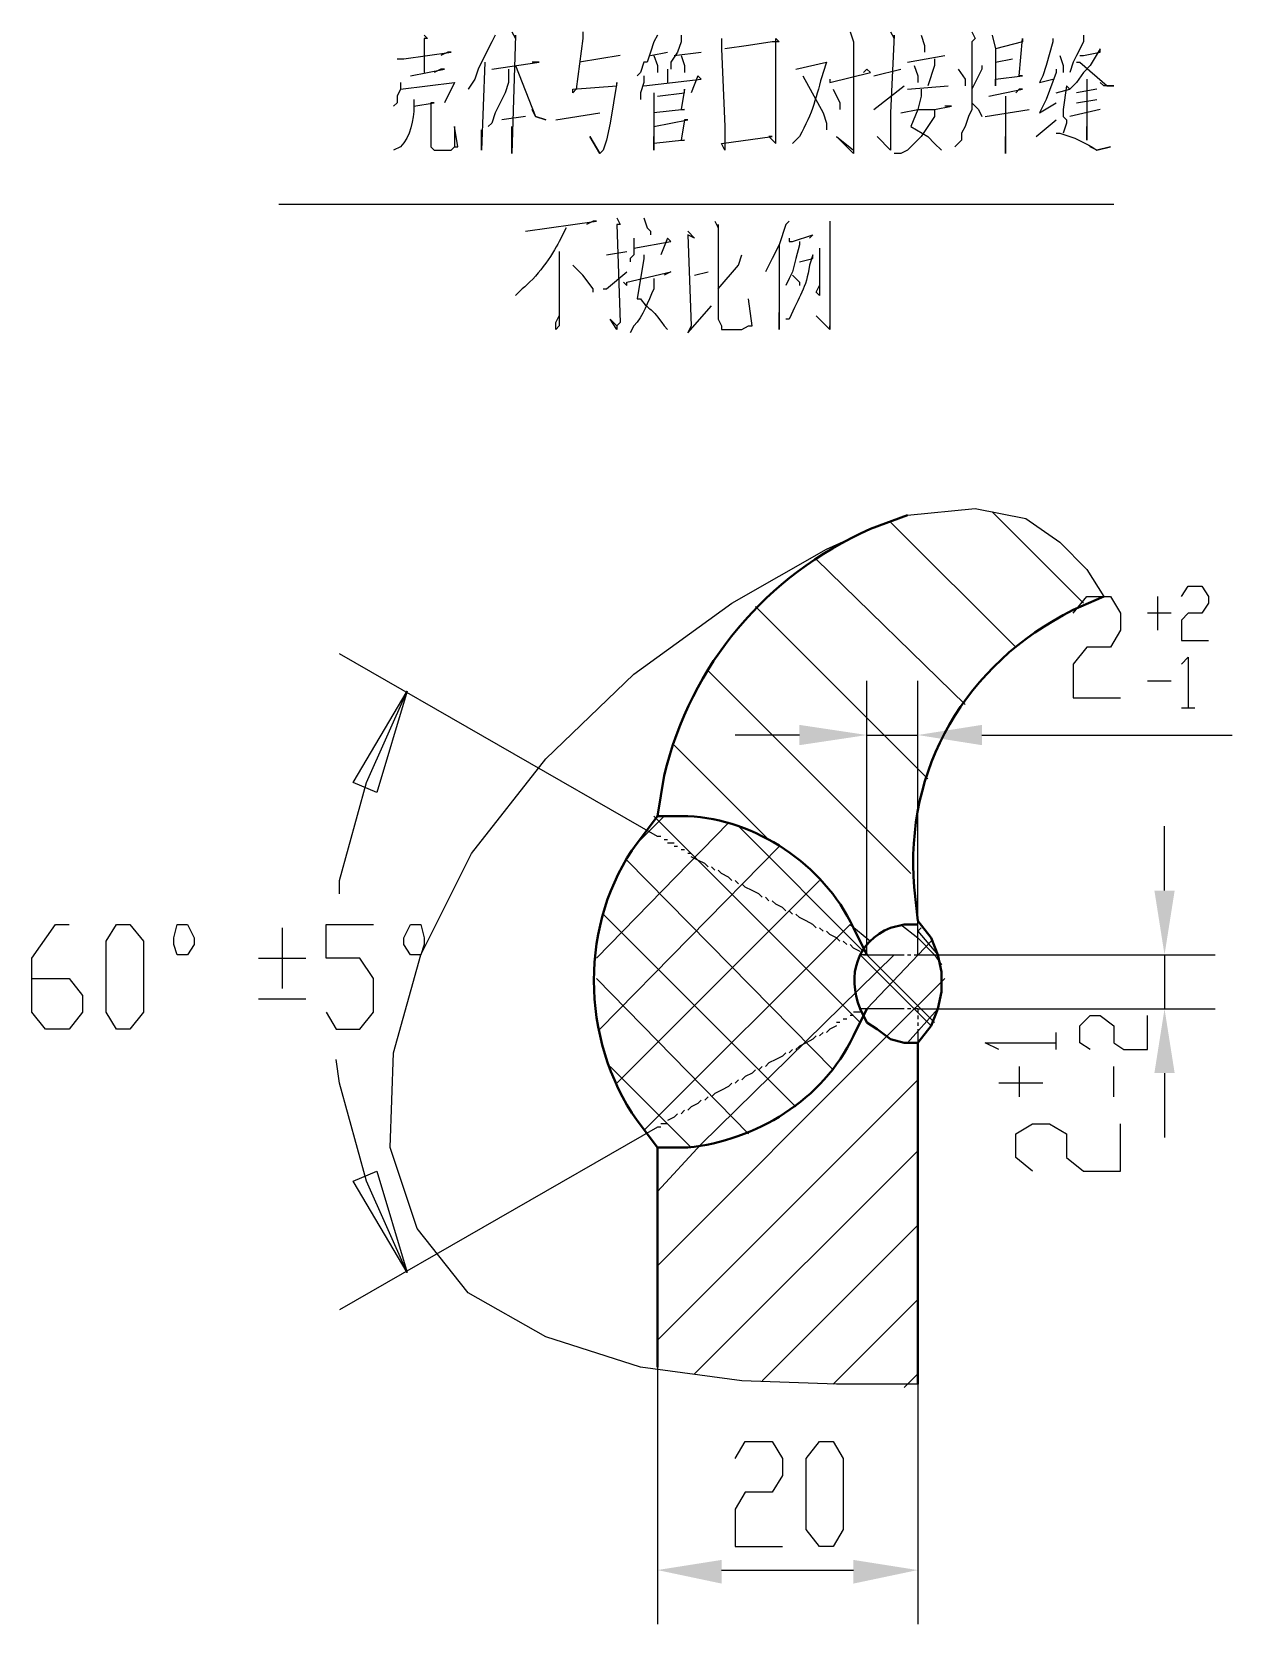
# Model space of a CAD drawing. Header units: millimetres. Extents: x 0 to 822, y 14 to 1153.
# Drawn here: x 475.4 to 539.3, y 718.2 to 802.9 of the extents above; entities that cross this region are included whole.
import ezdxf

# ---------------------------------------------------------------- set-up
doc = ezdxf.new("R2010")
doc.units = ezdxf.units.MM
doc.layers.add('1', color=7, linetype='Continuous')

msp = doc.modelspace()

# ---------------------------------------------------------------- hatches: boundary and pattern name
h = msp.add_hatch(color=0)
h.dxf.hatch_style = 2
h.paths.add_polyline_path([(516.24, 766.041732), (516.24, 764.961732), (519.84, 765.501732)])
h = msp.add_hatch(color=0)
h.dxf.hatch_style = 2
h.paths.add_polyline_path([(525.96, 766.041732), (525.96, 764.961732), (522.54, 765.501732)])
h = msp.add_hatch(color=0)
h.dxf.hatch_style = 2
h.paths.add_polyline_path([(535.14, 757.221732), (536.22, 757.221732), (535.68, 753.801732)])
h = msp.add_hatch(color=0)
h.dxf.hatch_style = 2
h.paths.add_polyline_path([(535.14, 747.501732), (536.22, 747.501732), (535.68, 750.921732)])
h = msp.add_hatch(color=0)
h.dxf.hatch_style = 2
h.paths.add_polyline_path([(512.1, 721.581732), (512.1, 720.321732), (508.68, 721.041732)])
h = msp.add_hatch(color=0)
h.dxf.hatch_style = 2
h.paths.add_polyline_path([(519.12, 721.581732), (519.12, 720.321732), (522.54, 721.041732)])

# ---------------------------------------------------------------- linework, layer by layer
at = {"layer": '1', "color": 0, "lineweight": 25}
for points in [[(500.94, 802.941732), (501.12, 802.581732), (501.12, 802.761732), (500.94, 796.461732), (500.94, 797.901732)], [(504.72, 802.941732), (504.72, 802.581732), (504.36, 799.881732), (504.18, 799.701732), (504.18, 799.881732), (506.52, 800.061732), (506.52, 800.241732), (506.52, 800.241732), (506.16, 798.081732), (505.98, 797.181732), (505.8, 796.641732), (505.62, 796.461732), (505.08, 797.361732), (505.62, 796.461732)], [(518.94, 802.941732), (519.12, 802.401732), (519.12, 798.441732), (519.12, 797.181732), (519.12, 796.641732), (519.12, 796.461732), (518.22, 797.361732), (519.12, 796.641732)], [(521.1, 802.941732), (521.28, 802.581732), (521.28, 802.761732), (521.1, 798.621732), (521.1, 796.641732), (521.1, 796.641732), (520.38, 797.361732), (521.1, 796.641732)], [(525.42, 802.941732), (525.6, 802.581732), (525.42, 802.401732), (525.42, 800.241732), (525.42, 799.701732), (525.42, 799.341732), (525.42, 798.801732), (525.24, 798.441732), (525.06, 797.901732), (524.88, 797.541732), (524.88, 797.181732), (524.52, 796.821732)], [(496.26, 802.761732), (496.44, 802.581732), (496.26, 802.581732), (496.26, 800.781732)], [(500.04, 802.761732), (499.86, 802.401732), (499.5, 801.681732), (499.14, 800.961732), (498.96, 800.421732), (498.6, 799.881732), (498.6, 799.881732)], [(508.68, 802.761732), (508.5, 802.401732), (508.32, 801.861732), (508.14, 801.321732), (507.96, 801.321732), (507.78, 800.781732), (507.6, 800.601732)], [(509.94, 802.761732), (509.94, 802.401732), (509.76, 801.861732), (509.4, 801.321732), (509.4, 800.961732)], [(512.1, 802.581732), (512.1, 802.041732), (512.28, 797.901732), (512.28, 796.641732), (512.1, 797.001732), (514.8, 797.361732), (514.62, 797.361732), (514.98, 797.001732), (514.98, 797.721732), (514.98, 798.621732), (514.98, 799.701732), (514.98, 802.581732), (515.16, 802.401732), (514.8, 802.401732), (513.54, 802.221732), (513.54, 802.221732), (512.28, 802.041732)], [(522.72, 802.761732), (522.9, 802.221732), (522.9, 801.861732)], [(526.5, 802.761732), (526.68, 802.041732), (526.68, 800.061732), (526.68, 800.421732), (528.12, 800.601732), (527.94, 800.601732), (528.12, 802.581732), (528.12, 802.401732), (526.68, 802.041732)], [(529.74, 802.581732), (529.74, 802.401732), (529.38, 801.141732), (529.2, 800.601732), (529.02, 800.241732), (529.74, 800.421732)], [(531.36, 802.761732), (531.36, 802.401732), (531, 801.681732), (530.82, 801.321732), (530.64, 800.781732)], [(531.18, 801.681732), (531.36, 801.681732), (532.26, 801.861732), (532.26, 802.041732), (531.72, 801.141732), (531.36, 800.781732), (531, 800.241732), (530.64, 799.881732)], [(494.82, 801.501732), (495.18, 801.501732), (497.7, 801.861732), (497.52, 801.861732), (497.16, 801.681732)], [(499.5, 801.321732), (499.32, 796.641732), (499.32, 797.001732), (499.32, 797.721732)], [(499.86, 800.961732), (502.38, 801.321732), (502.2, 801.321732), (502.02, 801.321732)], [(506.7, 801.681732), (504.54, 801.321732)], [(508.32, 801.681732), (509.22, 801.861732)], [(508.5, 801.681732), (508.68, 801.141732), (508.68, 800.781732)], [(509.58, 801.681732), (511.02, 801.861732)], [(509.94, 801.681732), (510.12, 801.141732), (510.12, 800.781732)], [(522, 801.321732), (523.98, 801.681732)], [(523.44, 801.501732), (523.44, 801.141732), (523.08, 800.061732)], [(526.68, 801.321732), (527.58, 801.501732)], [(530.1, 801.681732), (530.28, 801.141732), (530.28, 800.781732)], [(531, 801.321732), (531.18, 801.321732), (532.62, 800.061732), (532.98, 800.061732), (532.44, 800.061732), (532.26, 800.241732)], [(495.54, 800.601732), (497.34, 800.961732), (497.16, 800.961732), (496.8, 800.781732)], [(500.76, 800.961732), (500.76, 800.241732), (500.58, 799.701732), (500.04, 798.621732), (499.86, 798.081732), (499.68, 797.901732)], [(501.12, 801.141732), (502.2, 798.441732), (502.74, 798.261732), (502.74, 798.261732), (502.2, 798.441732), (502.02, 798.801732)], [(507.96, 800.601732), (507.96, 800.241732), (507.78, 799.701732), (507.78, 799.521732), (507.78, 799.341732)], [(507.96, 800.061732), (511.02, 800.421732), (510.84, 800.601732), (510.48, 799.701732)], [(509.22, 800.961732), (509.22, 800.601732), (509.22, 800.241732)], [(516.42, 800.601732), (517.5, 798.621732), (517.68, 798.081732), (517.68, 797.721732)], [(517.86, 800.421732), (517.86, 800.241732), (520.02, 800.781732), (519.84, 800.961732), (519.66, 800.781732)], [(520.2, 800.601732), (521.64, 800.961732)], [(522.36, 801.141732), (522.54, 800.601732), (522.54, 800.241732)], [(524.7, 800.961732), (525.06, 800.421732), (525.06, 800.241732), (525.06, 800.061732)], [(525.96, 801.141732), (525.96, 800.961732), (525.42, 799.881732)], [(529.92, 800.961732), (529.92, 800.781732), (529.38, 799.341732), (529.02, 798.621732), (529.02, 798.621732), (529.92, 799.161732)], [(531.54, 800.421732), (531.54, 797.181732), (531.54, 797.901732)], [(495, 800.241732), (495, 799.881732), (494.82, 799.521732), (494.82, 799.161732), (494.64, 798.981732)], [(495, 799.881732), (497.88, 800.241732), (497.88, 800.241732), (497.34, 799.161732)], [(508.68, 799.521732), (510.12, 799.701732), (510.12, 799.881732), (509.94, 798.801732), (510.12, 798.801732), (508.5, 798.621732)], [(508.5, 799.701732), (508.5, 796.641732), (508.5, 797.001732), (508.5, 797.361732)], [(518.04, 799.881732), (518.4, 799.161732), (518.4, 798.801732)], [(520.2, 798.801732), (521.82, 800.061732)], [(522, 799.881732), (524.16, 800.061732)], [(522.72, 799.881732), (522.72, 799.521732), (522.54, 798.801732), (522.18, 797.901732), (523.08, 797.361732), (523.44, 797.001732), (523.8, 796.641732)], [(526.32, 799.521732), (528.12, 799.881732), (527.94, 799.881732), (527.76, 799.701732)], [(527.22, 799.521732), (527.22, 796.461732), (527.22, 797.361732)], [(529.92, 799.701732), (530.64, 799.881732), (530.46, 800.061732), (530.28, 798.801732), (530.28, 798.801732), (530.28, 798.441732), (530.46, 798.261732), (530.46, 798.081732), (530.28, 797.541732)], [(532.08, 799.881732), (531, 799.701732)], [(495.72, 798.981732), (496.8, 799.161732), (496.62, 799.161732), (496.62, 798.801732), (496.62, 798.081732), (496.62, 797.361732), (496.62, 797.001732), (496.62, 796.821732), (496.8, 796.641732), (497.16, 796.641732), (497.52, 796.641732), (497.7, 796.641732), (497.88, 796.821732), (498.06, 796.821732), (497.88, 797.901732), (497.88, 796.821732)], [(523.44, 798.801732), (523.44, 798.441732), (523.08, 797.901732), (522.72, 797.361732), (522, 796.641732), (521.64, 796.461732), (521.28, 796.461732)], [(521.64, 798.621732), (522.54, 798.801732), (523.44, 798.801732), (524.34, 798.981732), (524.16, 798.981732), (523.98, 798.981732)], [(525.42, 799.161732), (525.78, 798.801732), (525.96, 798.441732)], [(526.14, 798.441732), (528.48, 798.801732)], [(532.26, 798.801732), (530.64, 798.441732)], [(531, 799.161732), (532.08, 799.341732)], [(501.66, 798.441732), (500.4, 798.261732)], [(503.28, 798.261732), (505.62, 798.621732)], [(508.5, 797.901732), (510.3, 798.261732), (510.12, 798.261732), (509.94, 797.181732), (510.12, 797.181732), (508.5, 797.001732)], [(528.84, 797.361732), (529.92, 798.261732)], [(488.52, 793.761732), (532.98, 793.761732)], [(501.66, 792.321732), (505.44, 792.861732), (505.26, 792.861732), (504.9, 792.681732)], [(506.52, 793.041732), (506.7, 792.681732), (506.52, 792.681732), (506.7, 787.461732), (506.52, 787.281732), (506.52, 787.101732), (506.16, 787.641732), (506.52, 787.281732)], [(507.96, 793.041732), (508.14, 792.501732), (508.32, 792.321732), (508.32, 792.141732)], [(511.74, 792.861732), (511.92, 792.501732), (511.92, 792.681732), (511.92, 788.541732), (511.92, 787.641732), (512.1, 787.281732), (512.1, 787.101732), (512.46, 787.101732), (513.18, 787.101732), (513.54, 787.281732), (513.72, 787.281732), (513.54, 788.721732)], [(515.7, 792.861732), (515.52, 792.681732), (515.16, 791.601732), (514.8, 790.881732), (514.44, 790.161732)], [(517.86, 792.861732), (517.86, 792.681732), (517.86, 792.681732), (517.86, 787.461732), (517.86, 787.461732), (517.86, 787.101732), (517.86, 787.101732), (517.14, 787.821732), (517.86, 787.101732), (517.86, 787.281732)], [(507.42, 791.961732), (507.42, 791.421732), (507.42, 791.061732), (507.24, 790.881732), (507.24, 790.701732)], [(507.42, 791.421732), (509.4, 791.781732), (509.22, 791.961732), (508.86, 791.061732)], [(510.3, 792.321732), (510.66, 791.961732), (510.3, 792.141732), (510.48, 787.281732), (510.3, 786.921732), (511.56, 788.361732)], [(515.7, 791.961732), (515.7, 791.781732), (515.88, 791.781732), (516.96, 792.141732), (516.96, 792.141732), (516.78, 791.961732)], [(503.46, 791.241732), (503.46, 787.281732), (503.28, 787.101732), (503.28, 787.461732), (503.46, 787.821732)], [(505.98, 791.061732), (507.06, 791.241732)], [(511.92, 789.261732), (513, 790.521732), (513.18, 791.061732)], [(515.16, 791.601732), (515.16, 787.101732), (515.16, 788.001732)], [(516.24, 791.781732), (516.24, 791.601732), (516.06, 790.881732), (515.88, 790.161732), (515.7, 789.801732), (515.52, 789.441732)], [(517.32, 791.421732), (517.32, 791.421732), (517.32, 791.241732), (517.32, 788.901732), (517.14, 789.081732), (517.32, 789.441732)], [(505.26, 789.081732), (505.26, 789.261732), (504.72, 789.981732), (504.18, 790.521732)], [(505.8, 789.261732), (505.98, 789.261732), (507.06, 790.161732)], [(506.88, 789.621732), (507.06, 789.441732), (507.06, 789.621732), (509.4, 790.161732), (509.04, 789.981732)], [(510.66, 789.981732), (511.38, 790.161732)], [(515.88, 789.981732), (516.24, 789.621732), (516.24, 789.441732)], [(522, 777.201732), (525.6, 777.561732), (528.3, 777.021732), (530.1, 775.761732), (531.54, 774.321732), (532.44, 772.881732)], [(521.1, 776.841732), (527.76, 770.181732)], [(526.5, 777.381732), (531.36, 772.521732)], [(522.54, 730.941732), (518.22, 730.941732), (513.18, 731.121732), (507.78, 731.841732), (502.74, 733.461732), (498.6, 735.801732), (495.9, 739.221732), (494.46, 743.541732), (494.64, 748.581732), (496.08, 753.801732), (498.78, 759.201732), (502.74, 764.241732), (507.42, 768.741732), (512.64, 772.521732), (517.68, 775.401732), (519.3, 776.121732)], [(517.14, 774.861732), (525.06, 767.121732)], [(536.58, 772.881732), (536.94, 773.421732), (537.66, 773.421732), (538.02, 772.881732), (538.02, 772.521732), (537.66, 771.981732), (536.94, 771.981732), (536.58, 771.621732), (536.58, 770.541732), (538.02, 770.541732)], [(530.82, 771.981732), (531.54, 772.881732), (532.8, 772.881732), (533.34, 771.981732), (533.34, 771.081732), (532.8, 770.181732), (531.54, 770.181732), (530.82, 769.281732), (530.82, 767.481732), (533.34, 767.481732)], [(535.32, 771.081732), (535.32, 772.881732)], [(513.9, 772.341732), (523.08, 763.161732)], [(536.04, 771.981732), (534.78, 771.981732)], [(508.68, 760.101732), (491.76, 769.821732)], [(536.58, 769.281732), (536.94, 769.641732), (536.94, 766.941732)], [(511.38, 768.921732), (522.18, 758.121732)], [(519.84, 753.801732), (519.84, 768.381732)], [(522.54, 753.801732), (522.54, 768.381732)], [(534.78, 768.381732), (536.04, 768.381732)], [(491.76, 757.041732), (491.76, 757.761732), (493.2, 762.981732), (495.36, 767.841732)], [(493.74, 762.441732), (492.48, 762.981732), (495.36, 767.841732), (493.74, 762.441732)], [(536.58, 766.941732), (537.3, 766.941732)], [(509.58, 764.961732), (514.62, 759.921732)], [(516.24, 765.501732), (512.82, 765.501732)], [(519.84, 765.501732), (522.54, 765.501732)], [(525.96, 765.501732), (539.28, 765.501732)], [(505.44, 753.621732), (512.46, 760.821732)], [(507.6, 759.741732), (509.04, 761.181732)], [(508.5, 761.181732), (519.48, 750.201732)], [(513, 760.641732), (519.66, 753.981732)], [(535.68, 757.221732), (535.68, 760.641732)], [(508.86, 760.101732), (508.68, 760.101732)], [(509.22, 759.921732), (509.04, 759.921732)], [(509.58, 759.741732), (509.22, 759.741732)], [(505.62, 749.841732), (515.16, 759.561732)], [(507.06, 758.841732), (518.04, 747.681732)], [(509.76, 759.561732), (509.58, 759.561732)], [(510.12, 759.381732), (509.94, 759.381732)], [(510.48, 759.201732), (510.3, 759.201732)], [(510.84, 758.841732), (510.48, 759.021732)], [(511.2, 758.661732), (510.84, 758.841732)], [(511.38, 758.481732), (511.2, 758.661732)], [(511.74, 758.301732), (511.56, 758.481732)], [(512.1, 758.121732), (511.92, 758.301732)], [(512.46, 757.941732), (512.1, 758.121732)], [(512.64, 757.761732), (512.46, 757.941732)], [(506.52, 746.961732), (517.32, 757.761732)], [(513, 757.581732), (512.82, 757.761732)], [(513.36, 757.401732), (513.18, 757.581732)], [(513.72, 757.221732), (513.36, 757.401732)], [(514.08, 757.041732), (513.72, 757.221732)], [(514.26, 756.861732), (514.08, 757.041732)], [(514.62, 756.681732), (514.44, 756.861732)], [(514.98, 756.501732), (514.8, 756.681732)], [(515.34, 756.321732), (514.98, 756.501732)], [(515.52, 756.141732), (515.34, 756.321732)], [(475.38, 752.541732), (477.36, 752.541732), (478.08, 751.641732), (478.08, 750.741732), (477.36, 749.841732), (476.1, 749.841732), (475.38, 750.741732), (475.38, 753.621732), (476.64, 755.421732), (477.36, 755.421732)], [(479.88, 749.841732), (479.34, 750.741732), (479.34, 754.521732), (479.88, 755.421732), (480.6, 755.421732), (481.32, 754.521732), (481.32, 750.741732), (480.6, 749.841732), (479.88, 749.841732)], [(483.66, 755.421732), (484.02, 754.701732), (484.02, 754.341732), (483.66, 753.801732), (483.12, 753.801732), (482.94, 754.341732), (482.94, 754.701732), (483.12, 755.421732), (483.66, 755.421732)], [(491.04, 750.741732), (491.58, 749.841732), (492.84, 749.841732), (493.56, 750.741732), (493.56, 752.541732), (492.84, 753.621732), (491.04, 753.621732), (491.04, 755.421732), (493.56, 755.421732)], [(496.08, 755.421732), (496.26, 754.701732), (496.26, 754.341732), (496.08, 753.801732), (495.54, 753.801732), (495.18, 754.341732), (495.18, 754.701732), (495.54, 755.421732), (496.08, 755.421732)], [(505.8, 755.961732), (516.06, 745.701732)], [(507.96, 744.441732), (518.94, 755.421732)], [(515.88, 755.961732), (515.7, 756.141732)], [(516.24, 755.781732), (516.06, 755.961732)], [(516.6, 755.601732), (516.24, 755.781732)], [(516.96, 755.421732), (516.6, 755.601732)], [(517.14, 755.241732), (516.96, 755.421732)], [(518.94, 755.421732), (520.02, 754.521732)], [(521.64, 755.421732), (522.54, 754.701732), (523.44, 753.801732), (523.8, 753.261732)], [(522.54, 755.241732), (522.54, 755.601732)], [(488.7, 755.241732), (488.7, 752.001732)], [(517.5, 755.061732), (517.32, 755.241732)], [(517.86, 754.881732), (517.68, 755.061732)], [(518.22, 754.701732), (517.86, 754.881732)], [(518.4, 754.521732), (518.22, 754.701732)], [(522.54, 755.061732), (522.72, 755.241732)], [(522.54, 754.881732), (522.54, 755.241732)], [(522.54, 755.061732), (523.62, 753.801732)], [(522.54, 754.521732), (522.54, 754.701732)], [(511.02, 743.721732), (521.28, 753.801732)], [(518.76, 754.341732), (518.58, 754.521732)], [(519.12, 754.161732), (518.94, 754.341732)], [(519.48, 753.981732), (519.12, 754.161732)], [(519.48, 753.801732), (523.26, 750.021732)], [(519.84, 753.801732), (519.48, 753.801732)], [(519.66, 753.801732), (520.02, 753.801732)], [(519.84, 750.921732), (523.26, 754.521732)], [(519.84, 753.801732), (523.44, 750.201732)], [(520.02, 753.801732), (520.38, 753.801732)], [(520.38, 753.801732), (520.74, 753.801732)], [(520.74, 753.801732), (521.1, 753.801732)], [(521.1, 753.801732), (521.46, 753.801732)], [(521.46, 753.801732), (521.82, 753.801732)], [(522, 753.801732), (522.18, 753.801732)], [(522.36, 753.801732), (522.54, 753.801732)], [(522.54, 754.161732), (522.54, 754.341732)], [(522.54, 753.801732), (522.54, 753.981732)], [(522.54, 753.801732), (538.38, 753.801732)], [(535.68, 753.801732), (535.68, 750.921732)], [(487.44, 753.621732), (489.96, 753.621732)], [(505.44, 752.541732), (513.54, 744.261732)], [(520.92, 749.481732), (523.98, 752.541732)], [(487.44, 751.461732), (489.96, 751.461732)], [(518.76, 750.381732), (518.58, 750.381732)], [(519.12, 750.561732), (518.94, 750.561732)], [(519.48, 750.741732), (519.12, 750.741732)], [(519.66, 750.921732), (519.48, 750.921732)], [(520.02, 750.921732), (519.66, 750.921732)], [(520.38, 750.921732), (520.02, 750.921732)], [(520.74, 750.921732), (520.38, 750.921732)], [(521.1, 750.921732), (520.74, 750.921732)], [(521.46, 750.921732), (521.1, 750.921732)], [(521.82, 750.921732), (521.46, 750.921732)], [(522, 749.121732), (523.62, 750.921732)], [(522.18, 750.921732), (522, 750.921732)], [(522.54, 750.921732), (522.36, 750.921732)], [(522.54, 750.921732), (538.38, 750.921732)], [(522.54, 750.921732), (522.54, 750.741732)], [(522.54, 750.561732), (522.54, 750.381732)], [(531.72, 748.761732), (531.18, 749.121732), (531.18, 750.021732), (531.72, 750.561732), (532.26, 750.561732), (532.98, 750.021732), (532.98, 749.121732), (533.52, 748.761732), (534.78, 748.761732), (534.78, 750.561732)], [(508.68, 737.241732), (520.92, 749.481732)], [(517.14, 749.481732), (516.96, 749.301732)], [(517.5, 749.661732), (517.32, 749.481732)], [(517.86, 749.841732), (517.68, 749.661732)], [(518.22, 750.021732), (517.86, 749.841732)], [(518.4, 750.201732), (518.22, 750.201732)], [(522.54, 750.201732), (522.54, 750.021732)], [(522.54, 749.841732), (522.54, 749.481732)], [(522.54, 749.481732), (522.54, 749.121732)], [(529.92, 748.761732), (529.92, 749.661732)], [(515.88, 748.761732), (515.7, 748.581732)], [(516.24, 748.941732), (516.06, 748.761732)], [(516.6, 749.121732), (516.24, 748.941732)], [(516.96, 749.301732), (516.6, 749.121732)], [(526.86, 748.761732), (526.14, 749.121732), (529.92, 749.121732)], [(495.36, 736.881732), (493.2, 741.741732), (491.76, 746.961732), (491.58, 748.221732)], [(506.16, 747.861732), (510.48, 743.541732)], [(514.26, 747.861732), (514.08, 747.681732)], [(514.62, 748.041732), (514.44, 747.861732)], [(514.98, 748.221732), (514.62, 748.041732)], [(515.34, 748.401732), (514.98, 748.221732)], [(515.52, 748.581732), (515.34, 748.401732)], [(527.94, 747.861732), (527.94, 746.241732)], [(532.98, 746.241732), (532.98, 747.861732)], [(508.68, 733.281732), (522.54, 747.141732)], [(512.64, 746.961732), (512.46, 746.781732)], [(513, 747.141732), (512.82, 746.961732)], [(513.36, 747.321732), (513.18, 747.141732)], [(513.72, 747.501732), (513.36, 747.321732)], [(513.9, 747.681732), (513.72, 747.501732)], [(529.2, 746.961732), (526.86, 746.961732)], [(535.68, 747.501732), (535.68, 744.081732)], [(511.38, 746.241732), (511.2, 746.061732)], [(511.74, 746.421732), (511.56, 746.241732)], [(512.1, 746.601732), (511.74, 746.421732)], [(512.46, 746.781732), (512.1, 746.601732)], [(509.76, 745.341732), (509.58, 745.161732)], [(510.12, 745.521732), (509.94, 745.341732)], [(510.48, 745.701732), (510.3, 745.521732)], [(510.84, 745.881732), (510.48, 745.701732)], [(511.02, 746.061732), (510.84, 745.881732)], [(508.68, 744.621732), (491.76, 734.901732)], [(508.86, 744.621732), (508.68, 744.621732)], [(509.22, 744.801732), (508.86, 744.801732)], [(509.58, 745.161732), (509.22, 744.981732)], [(528.66, 742.281732), (527.76, 743.001732), (527.76, 744.261732), (528.66, 744.801732), (529.56, 744.801732), (530.46, 744.261732), (530.46, 743.001732), (531.36, 742.281732), (533.34, 742.281732), (533.34, 744.801732)], [(508.68, 741.201732), (511.02, 743.721732)], [(522.54, 743.361732), (510.66, 731.481732)], [(492.48, 741.741732), (493.74, 742.281732), (495.36, 736.881732), (492.48, 741.741732)], [(522.54, 739.401732), (514.26, 731.121732)], [(522.54, 735.441732), (518.04, 730.941732)], [(508.68, 731.841732), (508.68, 718.161732)], [(521.82, 730.761732), (522.54, 731.481732)], [(522.54, 730.941732), (522.54, 718.161732)], [(512.82, 726.981732), (513.36, 727.881732), (514.8, 727.881732), (515.34, 726.981732), (515.34, 726.081732), (514.8, 725.181732), (513.36, 725.181732), (512.82, 724.281732), (512.82, 722.301732), (515.34, 722.301732)], [(517.32, 722.301732), (516.6, 723.201732), (516.6, 726.981732), (517.32, 727.881732), (518.04, 727.881732), (518.58, 726.981732), (518.58, 723.201732), (518.04, 722.301732), (517.32, 722.301732)], [(512.1, 721.041732), (519.12, 721.041732)]]:
    msp.add_lwpolyline(points, dxfattribs=at)
at = {"layer": '1', "color": 0, "lineweight": 40}
for points in [[(522.54, 730.941732), (522.54, 749.121732)], [(508.68, 743.541732), (508.68, 731.841732)]]:
    msp.add_lwpolyline(points, dxfattribs=at)
at = {"layer": '1', "color": 0, "lineweight": 25}
for points, knots in [([(516.06, 800.961732), (516.06, 800.961732), (517.68, 801.321732), (517.68, 801.321732), (517.68, 801.321732), (517.68, 801.321732), (517.68, 801.321732), (517.68, 801.321732), (517.5, 800.781732), (517.5, 800.781732), (517.14, 799.521732), (516.96, 798.621732), (516.24, 797.361732), (516.24, 797.361732), (515.88, 797.001732), (515.88, 797.001732)], [0, 0, 0, 0, 1, 1, 1, 2, 2, 2, 3, 3, 3, 4, 4, 4, 5, 5, 5, 5]), ([(495.72, 799.341732), (495.72, 799.341732), (495.72, 798.981732), (495.72, 798.981732), (495.72, 798.261732), (495.54, 797.361732), (495, 796.821732), (495, 796.821732), (494.64, 796.641732), (494.64, 796.641732)], [0, 0, 0, 0, 1, 1, 1, 2, 2, 2, 3, 3, 3, 3]), ([(529.92, 797.541732), (529.92, 797.541732), (530.1, 797.541732), (530.1, 797.541732), (530.82, 797.361732), (531.54, 797.001732), (532.08, 796.641732), (532.08, 796.641732), (532.8, 796.821732), (532.8, 796.821732), (532.8, 796.821732), (532.08, 796.641732), (532.08, 796.641732), (532.08, 796.641732), (531.72, 796.821732), (531.72, 796.821732)], [0, 0, 0, 0, 1, 1, 1, 2, 2, 2, 3, 3, 3, 4, 4, 4, 5, 5, 5, 5]), ([(503.82, 792.501732), (503.82, 792.501732), (503.46, 791.781732), (503.46, 791.781732), (503.1, 791.061732), (502.2, 789.801732), (501.48, 789.261732), (501.48, 789.261732), (501.12, 788.901732), (501.12, 788.901732)], [0, 0, 0, 0, 1, 1, 1, 2, 2, 2, 3, 3, 3, 3]), ([(507.96, 791.061732), (507.96, 791.061732), (507.96, 790.881732), (507.96, 790.881732), (507.96, 790.881732), (507.6, 788.721732), (507.6, 788.721732), (507.6, 788.721732), (507.78, 788.721732), (507.78, 788.721732), (508.32, 788.001732), (508.32, 788.361732), (509.04, 787.281732), (509.04, 787.281732), (509.22, 787.101732), (509.22, 787.101732)], [0, 0, 0, 0, 1, 1, 1, 2, 2, 2, 3, 3, 3, 4, 4, 4, 5, 5, 5, 5]), ([(516.24, 790.701732), (516.24, 790.701732), (516.96, 790.881732), (516.96, 790.881732), (516.96, 790.881732), (516.96, 791.061732), (516.96, 791.061732), (516.96, 791.061732), (516.78, 790.521732), (516.78, 790.521732), (516.6, 789.261732), (516.24, 788.901732), (515.7, 787.641732), (515.7, 787.641732), (515.52, 787.641732), (515.52, 787.641732)], [0, 0, 0, 0, 1, 1, 1, 2, 2, 2, 3, 3, 3, 4, 4, 4, 5, 5, 5, 5]), ([(508.5, 789.801732), (508.5, 789.801732), (508.5, 789.261732), (508.5, 789.261732), (508.14, 788.541732), (507.96, 787.821732), (507.42, 787.281732), (507.42, 787.281732), (507.24, 786.921732), (507.24, 786.921732)], [0, 0, 0, 0, 1, 1, 1, 2, 2, 2, 3, 3, 3, 3])]:
    msp.add_open_spline(points, degree=3, knots=knots, dxfattribs=at)
at = {"layer": '1', "color": 0, "lineweight": 40}
for points, knots in [([(522, 777.201732), (522, 777.201732), (520.02, 776.481732), (520.02, 776.481732), (514.44, 773.961732), (510.48, 769.281732), (509.04, 763.341732), (509.04, 763.341732), (508.68, 761.181732), (508.68, 761.181732)], [0, 0, 0, 0, 1, 1, 1, 2, 2, 2, 3, 3, 3, 3]), ([(532.44, 772.881732), (532.44, 772.881732), (530.82, 772.161732), (530.82, 772.161732), (525.06, 769.281732), (521.82, 763.701732), (522.36, 757.401732), (522.36, 757.401732), (522.54, 755.601732), (522.54, 755.601732)], [0, 0, 0, 0, 1, 1, 1, 2, 2, 2, 3, 3, 3, 3]), ([(508.68, 761.181732), (508.68, 761.181732), (507.6, 759.741732), (507.6, 759.741732), (504.54, 755.601732), (504.54, 749.301732), (507.6, 744.981732), (507.6, 744.981732), (508.68, 743.541732), (508.68, 743.541732)], [0, 0, 0, 0, 1, 1, 1, 2, 2, 2, 3, 3, 3, 3]), ([(519.84, 753.801732), (519.84, 753.801732), (519.12, 755.241732), (519.12, 755.241732), (517.5, 758.661732), (513.9, 761.001732), (510.3, 761.181732), (510.3, 761.181732), (508.68, 761.181732), (508.68, 761.181732)], [0, 0, 0, 0, 1, 1, 1, 2, 2, 2, 3, 3, 3, 3]), ([(522.54, 755.421732), (522.54, 755.421732), (521.82, 755.421732), (521.82, 755.421732), (521.82, 755.421732), (521.1, 755.241732), (521.1, 755.241732), (519.3, 754.521732), (518.76, 752.721732), (519.48, 750.921732), (519.48, 750.921732), (519.84, 750.201732), (519.84, 750.201732), (519.84, 750.201732), (520.38, 749.841732), (520.38, 749.841732), (520.38, 749.841732), (521.1, 749.301732), (521.1, 749.301732), (521.1, 749.301732), (521.82, 749.121732), (521.82, 749.121732), (521.82, 749.121732), (522.54, 749.121732), (522.54, 749.121732), (522.54, 749.121732), (523.26, 750.021732), (523.26, 750.021732), (523.26, 750.021732), (523.62, 750.921732), (523.62, 750.921732), (523.62, 750.921732), (523.8, 751.821732), (523.8, 751.821732), (523.8, 751.821732), (523.8, 752.901732), (523.8, 752.901732), (523.8, 752.901732), (523.62, 753.801732), (523.62, 753.801732), (523.62, 753.801732), (523.26, 754.701732), (523.26, 754.701732), (523.26, 754.701732), (522.54, 755.601732), (522.54, 755.601732)], [0, 0, 0, 0, 1, 1, 1, 2, 2, 2, 3, 3, 3, 4, 4, 4, 5, 5, 5, 6, 6, 6, 7, 7, 7, 8, 8, 8, 9, 9, 9, 10, 10, 10, 11, 11, 11, 12, 12, 12, 13, 13, 13, 14, 14, 14, 15, 15, 15, 15]), ([(508.68, 743.541732), (508.68, 743.541732), (510.3, 743.541732), (510.3, 743.541732), (513.9, 743.901732), (517.5, 746.061732), (519.12, 749.481732), (519.12, 749.481732), (519.84, 750.921732), (519.84, 750.921732)], [0, 0, 0, 0, 1, 1, 1, 2, 2, 2, 3, 3, 3, 3])]:
    msp.add_open_spline(points, degree=3, knots=knots, dxfattribs=at)

doc.saveas('drawing.dxf')
